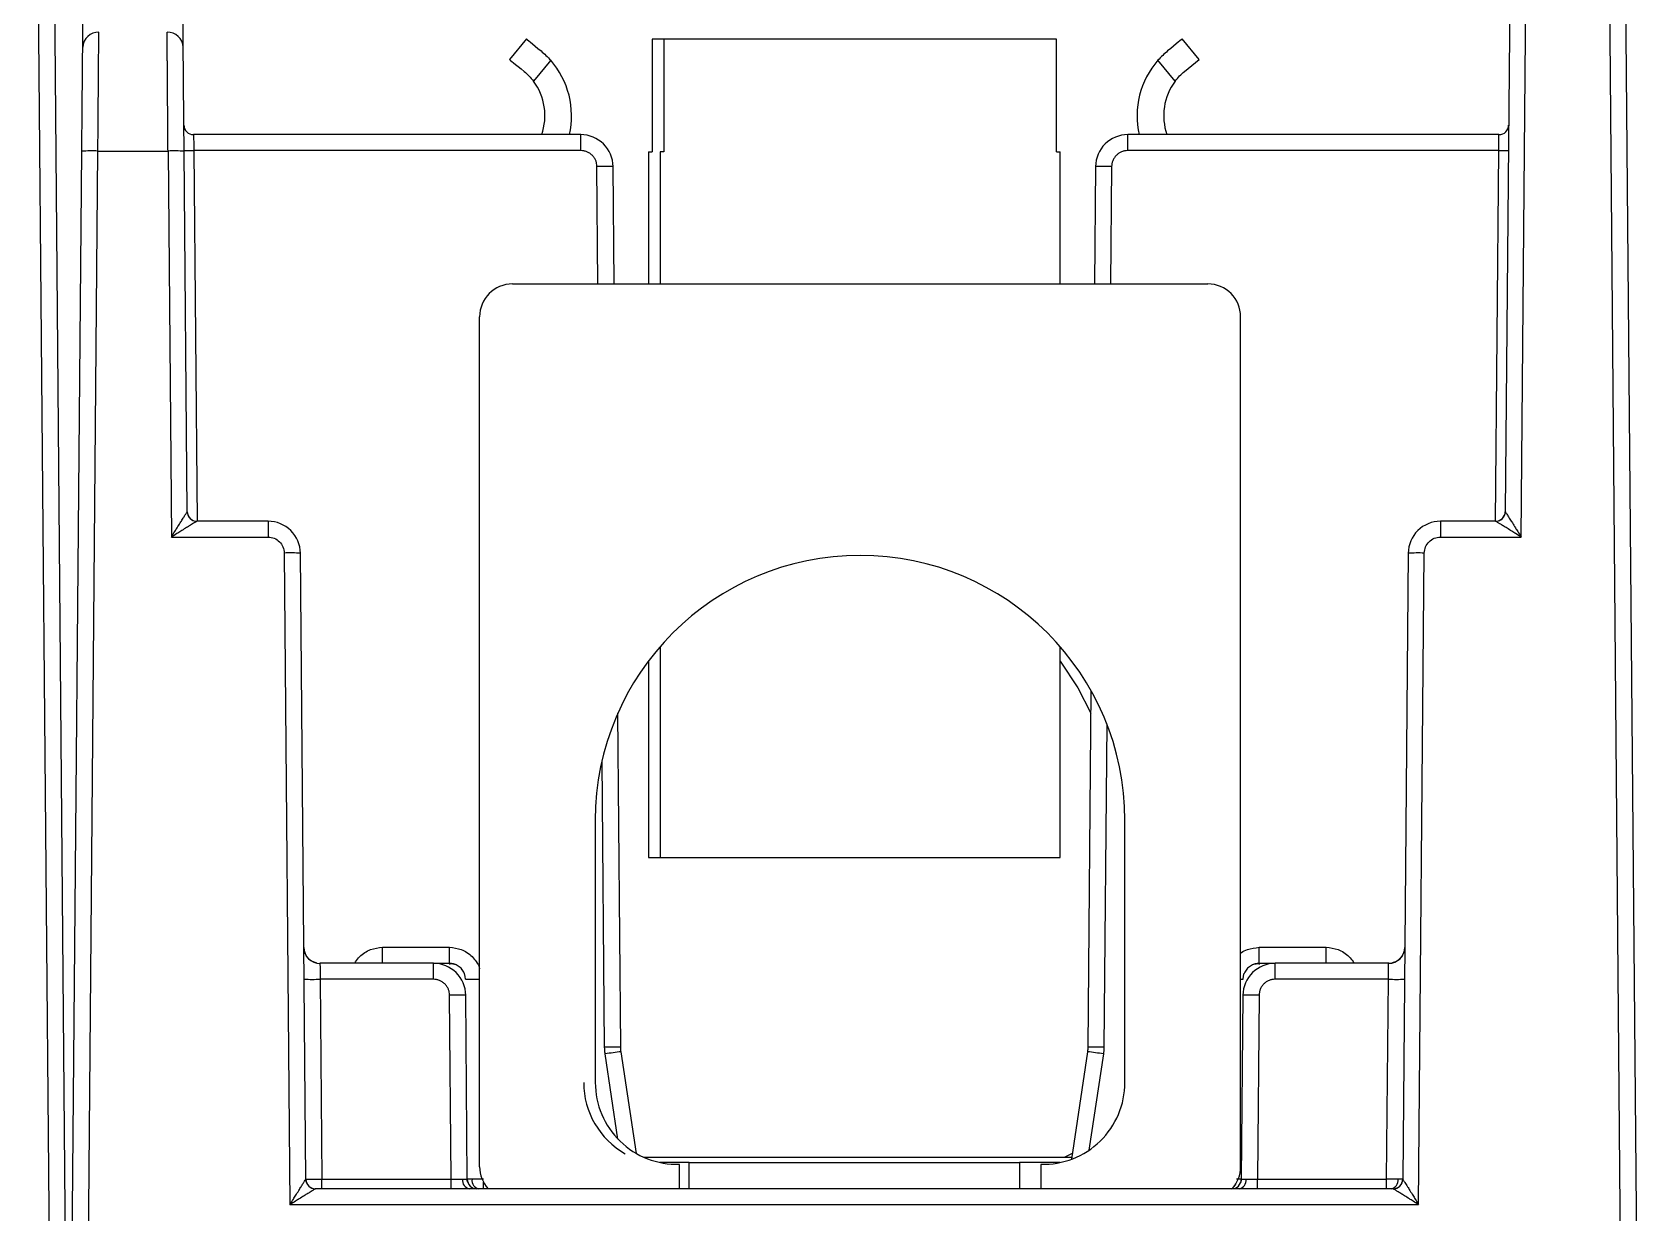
# Model space of a CAD drawing. Header units: inches. Extents: x 897.4 to 914.4, y -8.5 to 2.5.
# Drawn here: x 903.351 to 904.334, y -5.466 to -4.745 of the extents above; entities that cross this region are included whole.
import ezdxf

# ---------------------------------------------------------------- set-up
doc = ezdxf.new("R2010")
doc.units = ezdxf.units.IN
doc.header["$LTSCALE"] = 4
doc.header["$MEASUREMENT"] = 0
doc.layers.get('0').update_dxf_attribs({"linetype": 'CONTINUOUS'})

msp = doc.modelspace()

# ---------------------------------------------------------------- linework, layer by layer
for p, q in [((903.35149, -4.29448), (903.3621, -5.51037)), ((903.36133, -4.29457), (903.37386, -5.73021)), ((904.25804, -4.29457), (904.25156, -5.03758)), ((904.26127, -5.05311), (904.26789, -4.29448)), ((904.31143, -4.29448), (904.32204, -5.51037)), ((904.32127, -4.29457), (904.3338, -5.73021)), ((903.38238, -4.75377), (903.38351, -4.62427)), ((903.44378, -4.75377), (903.44265, -4.62427)), ((903.65355, -4.74878), (903.64321, -4.76132)), ((903.73035, -4.74885), (903.73035, -4.81775)), ((903.73743, -4.74885), (903.73035, -4.74885)), ((903.73743, -4.74885), (903.73743, -4.81775)), ((903.97731, -4.74885), (903.73743, -4.74885)), ((903.97731, -4.81775), (903.97731, -4.74885)), ((904.06445, -4.76132), (904.05412, -4.74878)), ((903.66832, -4.76181), (903.65778, -4.77459)), ((904.04988, -4.77459), (904.03934, -4.76181)), ((904.05558, -4.76864), (904.06445, -4.76132)), ((903.68674, -4.80722), (903.4501, -4.80722)), ((903.68674, -4.81697), (903.68674, -4.80722)), ((904.02092, -4.81697), (904.02092, -4.80722)), ((904.24772, -4.80722), (904.02092, -4.80722)), ((903.37386, -5.73021), (903.38183, -4.81731)), ((903.38562, -5.51037), (903.39167, -4.81723)), ((903.39167, -4.81723), (903.4345, -4.81723)), ((903.4345, -4.81723), (903.43655, -5.05311)), ((903.44626, -5.03758), (903.44434, -4.81731)), ((903.68674, -4.81697), (903.45024, -4.81697)), ((903.45024, -4.81697), (903.45222, -5.04344)), ((903.72804, -4.81775), (903.72804, -4.89846)), ((903.72804, -4.81775), (903.73035, -4.81775)), ((903.73513, -4.81775), (903.73513, -4.89846)), ((903.73743, -4.81775), (903.73513, -4.81775)), ((903.97731, -4.81775), (903.97962, -4.81775)), ((903.97962, -4.89846), (903.97962, -4.81775)), ((904.24758, -4.81697), (904.02092, -4.81697)), ((904.2456, -5.04344), (904.24758, -4.81697)), ((903.69721, -4.89846), (903.69659, -4.82673)), ((903.70705, -4.89846), (903.70643, -4.82673)), ((904.00123, -4.82673), (904.00061, -4.89846)), ((904.01108, -4.82673), (904.01045, -4.89846)), ((903.64495, -4.89846), (904.0698, -4.89846)), ((903.62487, -5.43778), (903.62487, -4.91854)), ((904.08987, -5.43778), (904.08987, -4.91854)), ((903.44626, -5.03758), (903.44636, -5.0386)), ((904.25146, -5.03861), (904.25156, -5.03758)), ((903.4957, -5.04344), (903.45216, -5.04344)), ((903.45217, -5.04344), (903.45216, -5.04344)), ((903.4957, -5.04344), (903.4957, -5.05311)), ((904.21197, -5.04344), (904.21197, -5.05311)), ((904.24566, -5.04344), (904.21197, -5.04344)), ((904.24566, -5.04344), (904.24565, -5.04344)), ((903.43655, -5.05311), (903.4957, -5.05311)), ((904.21197, -5.05311), (904.26127, -5.05311)), ((903.50554, -5.06286), (903.50901, -5.46098)), ((903.51872, -5.44546), (903.51538, -5.06295)), ((904.19228, -5.06295), (904.18894, -5.44546)), ((904.19865, -5.46098), (904.20212, -5.06286)), ((903.73513, -5.1201), (903.73513, -5.24885)), ((903.97962, -5.24885), (903.97962, -5.1201)), ((903.72804, -5.12887), (903.72804, -5.24885)), ((903.99844, -5.14685), (903.99654, -5.36477)), ((903.71112, -5.36477), (903.70934, -5.16077)), ((904.0081, -5.16726), (904.00638, -5.36477)), ((903.70128, -5.36477), (903.69975, -5.18953)), ((903.69556, -5.22611), (903.69556, -5.38635)), ((904.01919, -5.38635), (904.01919, -5.22611)), ((903.72804, -5.24885), (903.73513, -5.24885)), ((903.73513, -5.24885), (903.97962, -5.24885)), ((903.56548, -5.31352), (903.56548, -5.30376)), ((903.56548, -5.30376), (903.60645, -5.30376)), ((903.60645, -5.31352), (903.60645, -5.30376)), ((904.10121, -5.31352), (904.10121, -5.30376)), ((904.10121, -5.30376), (904.14218, -5.30376)), ((904.14218, -5.31352), (904.14218, -5.30376)), ((903.5967, -5.31352), (903.52724, -5.31352)), ((903.5967, -5.32327), (903.5967, -5.31352)), ((903.5967, -5.31352), (903.60645, -5.31352)), ((903.60645, -5.31352), (903.60647, -5.31425)), ((904.10121, -5.31352), (904.1012, -5.31425)), ((904.10121, -5.31352), (904.11097, -5.31352)), ((904.11097, -5.32327), (904.11097, -5.31352)), ((904.18042, -5.31352), (904.11097, -5.31352)), ((903.52749, -5.32327), (903.52856, -5.44546)), ((903.5967, -5.32327), (903.52749, -5.32327)), ((904.18017, -5.32327), (904.11097, -5.32327)), ((904.1791, -5.44546), (904.18017, -5.32327)), ((903.60752, -5.44546), (903.60654, -5.33303)), ((903.61736, -5.44546), (903.61638, -5.33303)), ((904.09128, -5.33303), (904.0903, -5.44546)), ((904.10112, -5.33303), (904.10014, -5.44546)), ((903.70941, -5.4209), (903.70161, -5.36889)), ((903.72067, -5.42973), (903.71134, -5.36752)), ((903.99632, -5.36752), (903.98646, -5.43329)), ((904.00606, -5.36889), (903.99722, -5.42776)), ((903.72518, -5.43202), (903.98665, -5.43202)), ((903.98699, -5.42973), (903.98248, -5.43202)), ((903.75285, -5.43526), (903.73508, -5.43526)), ((903.74694, -5.45131), (903.74694, -5.43635)), ((903.75285, -5.45131), (903.75285, -5.43526)), ((903.75285, -5.43526), (903.95482, -5.43526)), ((903.95482, -5.43526), (903.95482, -5.45131)), ((903.97966, -5.43526), (903.95482, -5.43526)), ((903.96781, -5.43635), (903.96781, -5.45131)), ((903.51872, -5.44546), (903.51881, -5.44648)), ((904.18304, -5.45131), (903.52462, -5.45131)), ((903.52462, -5.45131), (903.52462, -5.45131)), ((903.52856, -5.45131), (903.52856, -5.44546)), ((903.52856, -5.44546), (903.60752, -5.44546)), ((903.60752, -5.45131), (903.60752, -5.44546)), ((903.6272, -5.45131), (903.6272, -5.44717)), ((904.10014, -5.45131), (904.10014, -5.44546)), ((904.10014, -5.44546), (904.1791, -5.44546)), ((904.1791, -5.45131), (904.1791, -5.44546)), ((904.18304, -5.45131), (904.18304, -5.45131)), ((904.18885, -5.44648), (904.18895, -5.44546)), ((903.50901, -5.46098), (904.19865, -5.46098))]:
    msp.add_line(p, q)
at = {"flags": 128}
for points in [[(903.65355, -4.74878), (903.6537, -4.74891), (903.65416, -4.74929), (903.65492, -4.74991), (903.65596, -4.75077), (903.65726, -4.75184), (903.65879, -4.7531), (903.66052, -4.75453), (903.66242, -4.7561)], [(904.05412, -4.74878), (904.05396, -4.74891), (904.0535, -4.74929), (904.05274, -4.74991), (904.05171, -4.75077), (904.05041, -4.75184), (904.04887, -4.7531), (904.04714, -4.75453), (904.04524, -4.7561)], [(903.64321, -4.76132), (903.64336, -4.76145), (903.64382, -4.76183), (903.64458, -4.76245), (903.64562, -4.76331), (903.64692, -4.76438), (903.64845, -4.76564), (903.65018, -4.76707), (903.65209, -4.76864)], [(903.97962, -5.12887), (903.99042, -5.14521), (903.99832, -5.16077)], [(904.18042, -5.31352), (904.18232, -5.31333), (904.18329, -5.31309)], [(904.09137, -5.32327), (904.09157, -5.32136), (904.09211, -5.31959)]]:
    msp.add_lwpolyline(points, dxfattribs=at)
for centre, radius, start, end in [((903.39193, -4.75415), 0.00955, 88.22713, 177.68597), ((903.43424, -4.75415), 0.00955, 2.31403, 91.77287), ((903.62987, -4.79559), 0.05118, 346.87403, 41.30292), ((904.07779, -4.79559), 0.05118, 138.69708, 193.12597), ((903.62987, -4.79559), 0.03493, 340.5639, 36.95566), ((904.07779, -4.79559), 0.03493, 143.04434, 199.4361), ((903.4501, -4.80131), 0.00591, 180.5, 270), ((904.24772, -4.80131), 0.00591, 270, 359.5), ((903.38798, -4.95829), 0.14111, 88.50143, 92.49878), ((903.43819, -4.95829), 0.14111, 87.50122, 91.49857), ((903.44729, -4.64782), 0.16918, 268.99997, 271.00003), ((904.25053, -4.64782), 0.16918, 268.99998, 271.00002), ((903.70151, -5.10874), 0.28206, 89.0003, 90.9997), ((904.00616, -5.10874), 0.28205, 89.00029, 90.99971), ((903.64495, -4.91854), 0.02008, 90, 180), ((904.0698, -4.91854), 0.02008, 0, 90), ((903.45217, -5.03753), 0.00591, 180.5, 270), ((903.45217, -5.03753), 0.00591, 190.47847, 236.75146), ((904.24565, -5.03753), 0.00591, 270, 359.5), ((904.24566, -5.03753), 0.00591, 303.21956, 349.52653), ((903.45216, -5.03753), 0.0059, 236.76483, 269.99977), ((904.24566, -5.03753), 0.0059, 270.00012, 303.21967), ((903.50923, -5.20393), 0.14112, 87.50155, 91.49855), ((903.85737, -5.22611), 0.16181, 0, 180), ((904.19843, -5.20394), 0.14112, 88.50146, 92.49843), ((903.5273, -5.30373), 0.00982, 180.61723, 270.12133), ((904.18036, -5.30373), 0.00982, 269.87852, 359.38286), ((903.60645, -5.32336), 0.00984, 59.97778, 90), ((904.10121, -5.32336), 0.00984, 90, 119.23463), ((903.52257, -5.04129), 0.28203, 269.0002, 270.9998), ((903.60645, -5.32336), 0.00984, 0.5, 41.61611), ((903.62089, -5.06635), 0.25696, 268.97467, 270.88745), ((904.0902, -5.30381), 0.01949, 269.05289, 273.43858), ((904.18509, -5.04129), 0.28203, 269.00021, 270.99979), ((903.61146, -5.61502), 0.28203, 89.00021, 90.99979), ((904.0962, -5.61502), 0.28203, 89.00021, 90.99979), ((903.7062, -5.64673), 0.282, 89.00012, 90.99988), ((903.74626, -5.65004), 0.28467, 97.0464, 99.025), ((903.9614, -5.65005), 0.28468, 80.97502, 82.95357), ((904.00146, -5.64673), 0.28201, 89.00012, 90.99988), ((903.73849, -5.38635), 0.05001, 180, 240.53003), ((903.74558, -5.38635), 0.05001, 180, 271.56292), ((903.96917, -5.38635), 0.05001, 268.43708, 0), ((903.64495, -5.43778), 0.02008, 180, 222.36134), ((904.0698, -5.43778), 0.02008, 317.65788, 0), ((903.52462, -5.44541), 0.00591, 180.5, 270), ((903.52462, -5.4454), 0.00591, 190.47401, 236.75604), ((903.52462, -5.44541), 0.0059, 236.76318, 270.00077), ((903.61968, -5.44616), 0.00525, 172.48026, 258.71667), ((903.62327, -5.44541), 0.00591, 180.5, 270), ((903.62545, -5.44616), 0.00525, 172.47941, 258.71704), ((904.08439, -5.44541), 0.00591, 270, 359.5), ((904.08185, -5.44644), 0.00537, 309.94028, 338.69962), ((904.08798, -5.44616), 0.00525, 281.28296, 7.52017), ((904.18086, -5.44616), 0.00525, 281.28298, 7.52015), ((904.18304, -5.44541), 0.00591, 270, 359.5), ((904.18304, -5.44541), 0.0059, 269.99953, 303.21996), ((904.18304, -5.44541), 0.00591, 303.22382, 349.5223)]:
    msp.add_arc(centre, radius, start, end)
for points, knots in [([(903.38183, -4.81731), (903.38184, -4.81562), (903.38187, -4.81225), (903.38192, -4.80723), (903.38196, -4.80226), (903.38202, -4.79561), (903.38209, -4.78746), (903.38217, -4.77835), (903.38224, -4.77017), (903.3823, -4.76329), (903.38235, -4.75763), (903.38237, -4.75506), (903.38238, -4.75377)], [0, 0, 0, 0, 0.061204, 0.122107, 0.183041, 0.244338, 0.372086, 0.500086, 0.627833, 0.755831, 0.877854, 1, 1, 1, 1]), ([(903.39167, -4.81723), (903.39179, -4.80141), (903.39191, -4.78574), (903.39211, -4.76), (903.39218, -4.75001), (903.39222, -4.7446)], [0, 0, 0, 0, 0.5, 0.5, 1, 1, 1, 1]), ([(903.4345, -4.81723), (903.43448, -4.81531), (903.43445, -4.81152), (903.43441, -4.80592), (903.43437, -4.80052), (903.43433, -4.79532), (903.4343, -4.79035), (903.43426, -4.78561), (903.43423, -4.78113), (903.4342, -4.7769), (903.43417, -4.77294), (903.43414, -4.76924), (903.43411, -4.7658), (903.43409, -4.76262), (903.43406, -4.7597), (903.43404, -4.75703), (903.43402, -4.75461), (903.43401, -4.75242), (903.43399, -4.75045), (903.43397, -4.74869), (903.43396, -4.74714), (903.43395, -4.74577), (903.43394, -4.74499), (903.43394, -4.7446)], [0, 0, 0, 0, 0.060695, 0.120083, 0.178164, 0.234937, 0.290402, 0.34456, 0.39741, 0.448953, 0.499188, 0.548115, 0.595735, 0.642047, 0.687051, 0.730747, 0.773135, 0.814216, 0.853988, 0.892453, 0.92961, 0.965459, 1, 1, 1, 1]), ([(903.44434, -4.81731), (903.44422, -4.80347), (903.4441, -4.78976), (903.4439, -4.76724), (903.44383, -4.7585), (903.44378, -4.75377)], [0, 0, 0, 0, 0.5, 0.5, 1, 1, 1, 1]), ([(903.4501, -4.80722), (903.45013, -4.80722), (903.45015, -4.80826), (903.4502, -4.81187), (903.45022, -4.81441), (903.45024, -4.81697)], [0, 0, 0, 0, 0.5, 0.5, 1, 1, 1, 1]), ([(903.70643, -4.82673), (903.70638, -4.82159), (903.70424, -4.81653), (903.69696, -4.80931), (903.69188, -4.80722), (903.68674, -4.80722)], [0, 0, 0, 0, 0.5, 0.5, 1, 1, 1, 1]), ([(904.02092, -4.80722), (904.01578, -4.80722), (904.0107, -4.80931), (904.00342, -4.81653), (904.00128, -4.82159), (904.00123, -4.82673)], [0, 0, 0, 0, 0.5, 0.5, 1, 1, 1, 1]), ([(904.24758, -4.81697), (904.2476, -4.81441), (904.24762, -4.81187), (904.24767, -4.80826), (904.24769, -4.80722), (904.24772, -4.80722)], [0, 0, 0, 0, 0.5, 0.5, 1, 1, 1, 1]), ([(903.69659, -4.82673), (903.69655, -4.82608), (903.69647, -4.8248), (903.6959, -4.82296), (903.69497, -4.82128), (903.69372, -4.81978), (903.69217, -4.81851), (903.69043, -4.81763), (903.68859, -4.81707), (903.68736, -4.817), (903.68674, -4.81697)], [0, 0, 0, 0, 0.126975, 0.249362, 0.372154, 0.500299, 0.628658, 0.760008, 0.879281, 1, 1, 1, 1]), ([(904.02092, -4.81697), (904.02027, -4.81701), (904.01899, -4.81707), (904.01715, -4.81763), (904.01545, -4.81854), (904.01394, -4.81978), (904.01266, -4.82132), (904.01176, -4.82305), (904.01119, -4.82488), (904.01111, -4.82611), (904.01108, -4.82673)], [0, 0, 0, 0, 0.12697, 0.249353, 0.372143, 0.500287, 0.628647, 0.76, 0.879277, 1, 1, 1, 1]), ([(903.43655, -5.05311), (903.43726, -5.05198), (903.43845, -5.05006), (903.44024, -5.04716), (903.44183, -5.04461), (903.44335, -5.04217), (903.44458, -5.04021), (903.44551, -5.03875), (903.44612, -5.03779), (903.44621, -5.03765), (903.44626, -5.03758)], [0, 0, 0, 0, 0.176677, 0.300494, 0.46017, 0.592705, 0.718011, 0.82522, 0.917554, 1, 1, 1, 1]), ([(904.25156, -5.03758), (904.25158, -5.03761), (904.25163, -5.03768), (904.25189, -5.03809), (904.2523, -5.03874), (904.25288, -5.03964), (904.25361, -5.04079), (904.25461, -5.0424), (904.25599, -5.04461), (904.25758, -5.04716), (904.25937, -5.05006), (904.26056, -5.05198), (904.26127, -5.05311)], [0, 0, 0, 0, 0.054282, 0.112043, 0.175058, 0.2447, 0.321989, 0.407674, 0.540069, 0.699698, 0.823394, 1, 1, 1, 1]), ([(903.45216, -5.04344), (903.45213, -5.04345), (903.45205, -5.04348), (903.45162, -5.04373), (903.45095, -5.04413), (903.45003, -5.04469), (903.44887, -5.04541), (903.44726, -5.04641), (903.44503, -5.04778), (903.44248, -5.04939), (903.43959, -5.05119), (903.43768, -5.0524), (903.43655, -5.05311)], [0, 0, 0, 0, 0.054282, 0.112043, 0.175058, 0.2447, 0.321989, 0.407674, 0.540069, 0.699698, 0.823394, 1, 1, 1, 1]), ([(903.51538, -5.06295), (903.51533, -5.05781), (903.51319, -5.05275), (903.50591, -5.04553), (903.50083, -5.04344), (903.4957, -5.04344)], [0, 0, 0, 0, 0.5, 0.5, 1, 1, 1, 1]), ([(904.21197, -5.04344), (904.20683, -5.04344), (904.20175, -5.04553), (904.19447, -5.05275), (904.19233, -5.05781), (904.19228, -5.06295)], [0, 0, 0, 0, 0.5, 0.5, 1, 1, 1, 1]), ([(904.26127, -5.05311), (904.26014, -5.0524), (904.25824, -5.05119), (904.25534, -5.04939), (904.25279, -5.04778), (904.25033, -5.04627), (904.24836, -5.04504), (904.24688, -5.04413), (904.24589, -5.04355), (904.24573, -5.04347), (904.24566, -5.04344)], [0, 0, 0, 0, 0.176677, 0.300494, 0.46017, 0.592705, 0.718011, 0.82522, 0.917554, 1, 1, 1, 1]), ([(903.4957, -5.05311), (903.49826, -5.05311), (903.5008, -5.05416), (903.50444, -5.05776), (903.50552, -5.06029), (903.50554, -5.06286)], [0, 0, 0, 0, 0.5, 0.5, 1, 1, 1, 1]), ([(904.20212, -5.06286), (904.20215, -5.06029), (904.20322, -5.05776), (904.20686, -5.05416), (904.2094, -5.05311), (904.21197, -5.05311)], [0, 0, 0, 0, 0.5, 0.5, 1, 1, 1, 1]), ([(903.51833, -5.30767), (903.5181, -5.3071), (903.5176, -5.30587), (903.51752, -5.30454), (903.51748, -5.30382)], [0, 0, 0, 0, 0.457403, 1, 1, 1, 1]), ([(903.54857, -5.31352), (903.54873, -5.3132), (903.54949, -5.31168), (903.55154, -5.30941), (903.55463, -5.30685), (903.55921, -5.30443), (903.56302, -5.30402), (903.56548, -5.30376)], [0, 0, 0, 0, 0.051694, 0.249424, 0.442652, 0.640382, 1, 1, 1, 1]), ([(903.60645, -5.30376), (903.60892, -5.30402), (903.61271, -5.30442), (903.61727, -5.30684), (903.62041, -5.30934), (903.62288, -5.31248), (903.62455, -5.31502), (903.62483, -5.31663), (903.62487, -5.31691)], [0, 0, 0, 0, 0.303859, 0.467124, 0.634195, 0.797463, 0.964538, 1, 1, 1, 1]), ([(904.08987, -5.30741), (904.09005, -5.30727), (904.09126, -5.30626), (904.09498, -5.30449), (904.09877, -5.30404), (904.10121, -5.30376)], [0, 0, 0, 0, 0.0573129, 0.3917482, 1, 1, 1, 1]), ([(904.14218, -5.30376), (904.14464, -5.30402), (904.14843, -5.30442), (904.15301, -5.30684), (904.15608, -5.30936), (904.15815, -5.31166), (904.15891, -5.31317), (904.15909, -5.31352)], [0, 0, 0, 0, 0.35968, 0.552936, 0.750699, 0.94396, 1, 1, 1, 1]), ([(904.19018, -5.30382), (904.19014, -5.30478), (904.19008, -5.30612), (904.18943, -5.30728), (904.18925, -5.30761)], [0, 0, 0, 0, 0.713869, 1, 1, 1, 1]), ([(903.52056, -5.31079), (903.51971, -5.30992), (903.51878, -5.30898), (903.51837, -5.30776), (903.51833, -5.30767)], [0, 0, 0, 0, 0.9218109, 1, 1, 1, 1]), ([(903.52547, -5.31335), (903.52476, -5.31316), (903.52307, -5.31269), (903.52129, -5.31179), (903.52062, -5.31087), (903.52056, -5.31079)], [0, 0, 0, 0, 0.398501, 0.948294, 1, 1, 1, 1]), ([(903.52732, -5.31356), (903.52735, -5.31377), (903.52738, -5.31491), (903.52744, -5.31846), (903.52747, -5.32086), (903.52749, -5.32327)], [0, 0, 0, 0, 0.5, 0.5, 1, 1, 1, 1]), ([(903.61638, -5.33303), (903.61634, -5.32789), (903.6142, -5.32283), (903.60692, -5.31561), (903.60184, -5.31352), (903.5967, -5.31352)], [0, 0, 0, 0, 0.5, 0.5, 1, 1, 1, 1]), ([(903.61558, -5.31967), (903.61513, -5.31879), (903.61421, -5.31699), (903.6119, -5.31508), (903.60924, -5.31393), (903.60736, -5.31391), (903.60646, -5.3139)], [0, 0, 0, 0, 0.251933, 0.509843, 0.762423, 1, 1, 1, 1]), ([(904.11097, -5.31352), (904.10583, -5.31352), (904.10075, -5.31561), (904.09347, -5.32283), (904.09133, -5.32789), (904.09128, -5.33303)], [0, 0, 0, 0, 0.5, 0.5, 1, 1, 1, 1]), ([(904.10121, -5.3139), (904.1003, -5.31391), (904.09842, -5.31393), (904.09576, -5.31508), (904.09346, -5.31699), (904.09254, -5.31879), (904.09208, -5.31967)], [0, 0, 0, 0, 0.237577, 0.490157, 0.748068, 1, 1, 1, 1]), ([(904.18017, -5.32327), (904.1802, -5.32086), (904.18023, -5.31846), (904.18028, -5.31491), (904.18031, -5.31377), (904.18034, -5.31356)], [0, 0, 0, 0, 0.5, 0.5, 1, 1, 1, 1]), ([(904.18765, -5.31012), (904.18701, -5.31081), (904.18553, -5.31243), (904.18341, -5.31302), (904.18219, -5.31335)], [0, 0, 0, 0, 0.42758, 1, 1, 1, 1]), ([(904.18925, -5.30761), (904.18899, -5.30831), (904.18865, -5.30928), (904.18787, -5.30994), (904.18765, -5.31012)], [0, 0, 0, 0, 0.716118, 1, 1, 1, 1]), ([(903.60654, -5.33303), (903.6065, -5.33238), (903.60643, -5.3311), (903.60585, -5.32926), (903.60492, -5.32758), (903.60367, -5.32608), (903.60212, -5.32481), (903.60038, -5.32393), (903.59855, -5.32337), (903.59732, -5.3233), (903.5967, -5.32327)], [0, 0, 0, 0, 0.126975, 0.249362, 0.372154, 0.500299, 0.628658, 0.760008, 0.879281, 1, 1, 1, 1]), ([(904.11097, -5.32327), (904.11031, -5.3233), (904.10903, -5.32337), (904.10719, -5.32393), (904.1055, -5.32484), (904.10399, -5.32608), (904.10271, -5.32762), (904.10181, -5.32935), (904.10123, -5.33118), (904.10116, -5.33241), (904.10112, -5.33303)], [0, 0, 0, 0, 0.12697, 0.249353, 0.372143, 0.500287, 0.628647, 0.76, 0.879277, 1, 1, 1, 1]), ([(903.70161, -5.36889), (903.70152, -5.36821), (903.70134, -5.36684), (903.7013, -5.36546), (903.70128, -5.36477)], [0, 0, 0, 0, 0.5, 1, 1, 1, 1]), ([(904.00638, -5.36477), (904.00636, -5.36546), (904.00633, -5.36684), (904.00615, -5.36821), (904.00606, -5.36889)], [0, 0, 0, 0, 0.5, 1, 1, 1, 1]), ([(903.50901, -5.46098), (903.50971, -5.45985), (903.5109, -5.45794), (903.51269, -5.45504), (903.51429, -5.45248), (903.51581, -5.45004), (903.51704, -5.44808), (903.51797, -5.44662), (903.51857, -5.44566), (903.51867, -5.44552), (903.51872, -5.44546)], [0, 0, 0, 0, 0.176677, 0.300494, 0.46017, 0.592705, 0.718011, 0.82522, 0.917554, 1, 1, 1, 1]), ([(903.52462, -5.45131), (903.52458, -5.45133), (903.52451, -5.45136), (903.52407, -5.4516), (903.52341, -5.452), (903.52249, -5.45256), (903.52133, -5.45328), (903.51971, -5.45428), (903.51749, -5.45566), (903.51494, -5.45726), (903.51204, -5.45907), (903.51013, -5.46027), (903.50901, -5.46098)], [0, 0, 0, 0, 0.054282, 0.112043, 0.175058, 0.2447, 0.321989, 0.407674, 0.540069, 0.699698, 0.823394, 1, 1, 1, 1]), ([(903.51872, -5.44546), (903.51872, -5.44548), (903.51978, -5.44549), (903.52342, -5.44549), (903.52598, -5.44548), (903.52856, -5.44546)], [0, 0, 0, 0, 0.5, 0.5, 1, 1, 1, 1]), ([(903.61774, -5.44742), (903.61768, -5.4473), (903.61738, -5.4467), (903.61734, -5.44602), (903.61731, -5.44546)], [0, 0, 0, 0, 0.1869392, 1, 1, 1, 1]), ([(904.09035, -5.44546), (904.09032, -5.44602), (904.09029, -5.4467), (904.08998, -5.4473), (904.08993, -5.44742)], [0, 0, 0, 0, 0.813059, 1, 1, 1, 1]), ([(904.19865, -5.46098), (904.19753, -5.46027), (904.19562, -5.45907), (904.19273, -5.45726), (904.19017, -5.45566), (904.18772, -5.45414), (904.18574, -5.45291), (904.18426, -5.452), (904.18328, -5.45142), (904.18312, -5.45135), (904.18304, -5.45131)], [0, 0, 0, 0, 0.176677, 0.300494, 0.46017, 0.592705, 0.718011, 0.82522, 0.917554, 1, 1, 1, 1]), ([(904.18895, -5.44546), (904.18897, -5.44549), (904.18901, -5.44555), (904.18928, -5.44597), (904.18969, -5.44661), (904.19026, -5.44752), (904.19099, -5.44867), (904.192, -5.45027), (904.19337, -5.45248), (904.19497, -5.45504), (904.19676, -5.45794), (904.19795, -5.45985), (904.19865, -5.46098)], [0, 0, 0, 0, 0.0542816, 0.112043, 0.1750579, 0.2446997, 0.3219891, 0.4076743, 0.5400691, 0.6996984, 0.8233938, 1, 1, 1, 1])]:
    msp.add_open_spline(points, degree=3, knots=knots)
for points in [[(903.66242, -4.7561), (903.66442, -4.75775), (903.66644, -4.75967), (903.66832, -4.76181)], [(904.04524, -4.7561), (904.04324, -4.75775), (904.04122, -4.75967), (904.03934, -4.76181)], [(903.65209, -4.76864), (903.65409, -4.77029), (903.65606, -4.77231), (903.65778, -4.77459)], [(904.04988, -4.77459), (904.0516, -4.77231), (904.05357, -4.77029), (904.05558, -4.76864)], [(903.44626, -5.03758), (903.44626, -5.03758), (903.44626, -5.03758), (903.44626, -5.03758)], [(904.25156, -5.03758), (904.25156, -5.03758), (904.25156, -5.03758), (904.25156, -5.03758)], [(903.52724, -5.31352), (903.52727, -5.31352), (903.5273, -5.31353), (903.52732, -5.31356)], [(904.18034, -5.31356), (904.18037, -5.31353), (904.18039, -5.31352), (904.18042, -5.31352)], [(903.71134, -5.36752), (903.7112, -5.36661), (903.71113, -5.36569), (903.71112, -5.36477)], [(903.99654, -5.36477), (903.99653, -5.36569), (903.99646, -5.36661), (903.99632, -5.36752)], [(903.51872, -5.44546), (903.51872, -5.44546), (903.51872, -5.44546), (903.51872, -5.44546)], [(903.60752, -5.44546), (903.6101, -5.44545), (903.61266, -5.44546), (903.61448, -5.44548)], [(903.61448, -5.44548), (903.6163, -5.44546), (903.61736, -5.44545), (903.61736, -5.44546)], [(903.62025, -5.44548), (903.61841, -5.44548), (903.61736, -5.44547), (903.61736, -5.44546)], [(903.6272, -5.44546), (903.62461, -5.44547), (903.62208, -5.44548), (903.62025, -5.44548)], [(904.0903, -5.44546), (904.0903, -5.44547), (904.08925, -5.44548), (904.08742, -5.44548)], [(904.0903, -5.44546), (904.0903, -5.44545), (904.09136, -5.44546), (904.09318, -5.44548)], [(904.09318, -5.44548), (904.095, -5.44546), (904.09757, -5.44545), (904.10014, -5.44546)], [(904.18606, -5.44548), (904.18423, -5.44548), (904.18169, -5.44547), (904.1791, -5.44546)], [(904.18894, -5.44546), (904.18894, -5.44547), (904.18789, -5.44548), (904.18606, -5.44548)], [(904.18894, -5.44546), (904.18894, -5.44546), (904.18895, -5.44546), (904.18895, -5.44546)]]:
    msp.add_open_spline(points, degree=3)

doc.saveas('drawing.dxf')
